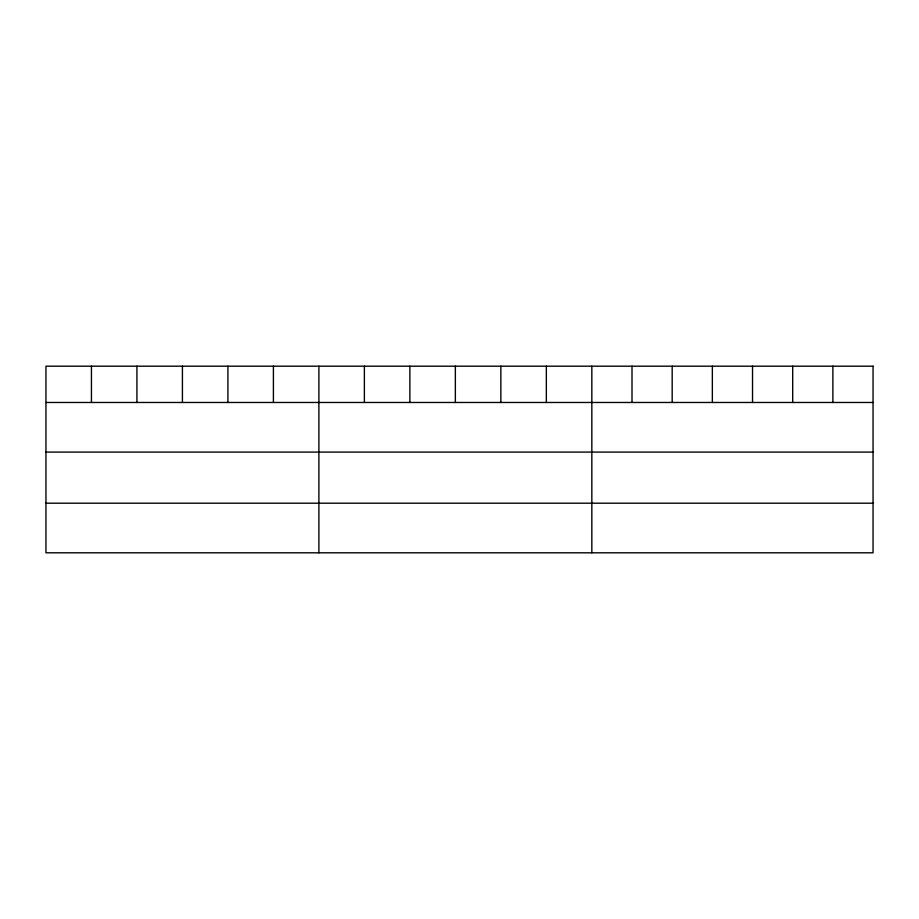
<?xml version="1.0" encoding="UTF-8"?>
<svg xmlns="http://www.w3.org/2000/svg" width="919" height="919" viewBox="0 0 919 919"><rect width="100%" height="100%" fill="white"/><g stroke="black" fill="none" stroke-linecap="round" stroke-linejoin="round"><path stroke-width="1.38" d="M45.95 402.476L873.05 402.476M45.95 452.091L873.05 452.091M45.95 503.198L873.05 503.198M832.878 366.187L832.878 402.476M792.706 366.187L792.706 402.476M752.535 366.187L752.535 402.476M712.351 366.187L712.351 402.476M672.18 366.187L672.18 402.476M632.008 366.187L632.008 402.476M591.836 366.187L591.836 552.813M546.346 366.187L546.346 402.476M500.855 366.187L500.855 402.476M455.364 366.187L455.364 402.476M409.874 366.187L409.874 402.476M364.383 366.187L364.383 402.476M318.893 366.187L318.893 552.813M273.402 366.187L273.402 402.476M227.912 366.187L227.912 402.476M182.422 366.187L182.422 402.476M136.931 366.187L136.931 402.476M91.44 366.187L91.44 402.476M873.05 366.187L45.95 366.187L45.95 552.813L873.05 552.813L873.05 366.187"/></g></svg>
